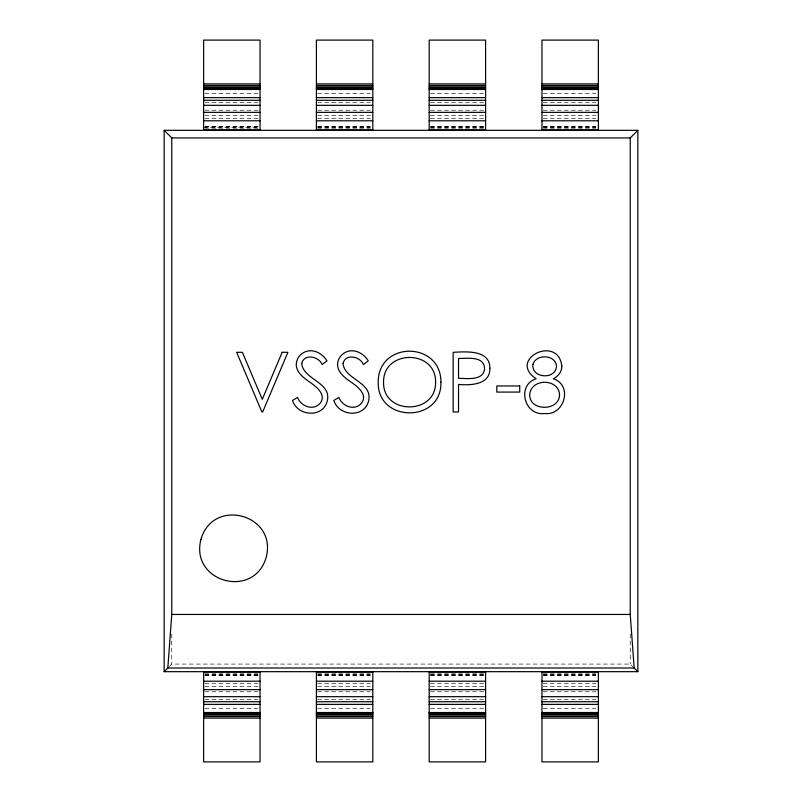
<?xml version="1.0" encoding="UTF-8"?>
<svg xmlns="http://www.w3.org/2000/svg" width="802" height="802" viewBox="0 0 802 802"><rect width="100%" height="100%" fill="white"/><g stroke="black" fill="none" stroke-linecap="round" stroke-linejoin="round"><path stroke-width="0.6" stroke-dasharray="4.01 3.01" d="M169.222 666.612L171.758 664.076L630.242 664.076L632.778 666.612M204.891 93.704L258.765 93.704M317.672 93.704L370.303 93.704M430.453 93.704L484.328 93.704M543.235 93.704L595.866 93.704M204.891 102.726L258.765 102.726M317.672 102.726L370.303 102.726M430.453 102.726L484.328 102.726M543.235 102.726L595.866 102.726M204.891 110.235L258.765 110.235M317.672 110.235L370.303 110.235M430.453 110.235L484.328 110.235M543.235 110.235L595.866 110.235M204.891 115.628L258.765 115.628M317.672 115.628L370.303 115.628M430.453 115.628L484.328 115.628M543.235 115.628L595.866 115.628M204.891 118.475L258.765 118.475M317.672 118.475L370.303 118.475M430.453 118.475L484.328 118.475M543.235 118.475L595.866 118.475M204.891 126.616L258.765 126.616M317.672 126.616L370.303 126.616M430.453 126.616L484.328 126.616M543.235 126.616L595.866 126.616M204.891 126.886L258.765 126.886M317.672 126.886L370.303 126.886M430.453 126.886L484.328 126.886M543.235 126.886L595.866 126.886M203.638 127.418L258.765 127.418M317.672 127.418L370.303 127.418M430.453 127.418L484.328 127.418M543.235 127.418L595.866 127.418M204.891 128.14L258.765 128.14M317.672 128.14L370.303 128.14M430.453 128.14L484.328 128.14M543.235 128.14L595.866 128.14M204.891 673.86L258.765 673.86M317.672 673.86L370.303 673.86M430.453 673.86L484.328 673.86M543.235 673.86L595.866 673.86M204.891 674.582L258.765 674.582M317.672 674.582L370.303 674.582M430.453 674.582L484.328 674.582M543.235 674.582L595.866 674.582M204.891 675.114L258.765 675.114M317.672 675.114L370.303 675.114M430.453 675.114L484.328 675.114M543.235 675.114L595.866 675.114M204.891 675.384L258.765 675.384M317.672 675.384L370.303 675.384M430.453 675.384L484.328 675.384M543.235 675.384L595.866 675.384M204.891 683.525L258.765 683.525M317.672 683.525L370.303 683.525M430.453 683.525L484.328 683.525M543.235 683.525L595.866 683.525M204.891 686.372L258.765 686.372M317.672 686.372L370.303 686.372M430.453 686.372L484.328 686.372M543.235 686.372L595.866 686.372M204.891 691.765L258.765 691.765M317.672 691.765L370.303 691.765M430.453 691.765L484.328 691.765M543.235 691.765L595.866 691.765M204.891 699.274L258.765 699.274M317.672 699.274L370.303 699.274M430.453 699.274L484.328 699.274M543.235 699.274L595.866 699.274M204.891 708.296L258.765 708.296M317.672 708.296L370.303 708.296M430.453 708.296L484.328 708.296M543.235 708.296L595.866 708.296M630.242 634.011L630.242 664.076M171.758 634.011L171.758 664.076"/><path stroke-width="1.2" d="M164.159 671.675L167.829 668.006L171.758 614.452L171.758 137.924L164.159 130.325L637.841 130.325L637.841 671.675L164.159 671.675L164.159 130.325M637.841 671.675L634.171 668.006L630.242 614.452L630.242 137.924L637.841 130.325M203.638 83.899L260.028 83.899M316.409 83.899L372.81 83.899M429.19 83.899L485.591 83.899M541.972 83.899L598.372 83.899M203.638 85.483L260.028 85.483M316.409 85.483L372.81 85.483M429.19 85.483L485.591 85.483M541.972 85.483L598.372 85.483M203.638 86.937L260.028 86.937M316.409 86.937L372.81 86.937M429.19 86.937L485.591 86.937M541.972 86.937L598.372 86.937M203.638 88.15L260.028 88.15M316.409 88.15L372.81 88.15M429.19 88.15L485.591 88.15M541.972 88.15L598.372 88.15M203.638 89.012L260.028 89.012M316.409 89.012L372.81 89.012M429.19 89.012L485.591 89.012M541.972 89.012L598.372 89.012M203.638 89.473L260.028 89.473M316.409 89.473L372.81 89.473M429.19 89.473L485.591 89.473M541.972 89.473L598.372 89.473M203.638 97.623L260.028 97.623M316.409 97.623L372.81 97.623M429.19 97.623L485.591 97.623M541.972 97.623L598.372 97.623M203.638 100.28L260.028 100.28M316.409 100.28L372.81 100.28M429.19 100.28L485.591 100.28M541.972 100.28L598.372 100.28M203.638 105.323L260.028 105.323M316.409 105.323L372.81 105.323M429.19 105.323L485.591 105.323M541.972 105.323L598.372 105.323M203.638 112.35L260.028 112.35M316.409 112.35L372.81 112.35M429.19 112.35L485.591 112.35M541.972 112.35L598.372 112.35M203.638 120.791L260.028 120.791M316.409 120.791L372.81 120.791M429.19 120.791L485.591 120.791M541.972 120.791L598.372 120.791M203.638 129.964L260.028 129.964M316.409 129.964L372.81 129.964M429.19 129.964L485.591 129.964M541.972 129.964L598.372 129.964M171.758 137.924L630.242 137.924M171.758 614.452L630.242 614.452M167.829 668.006L634.171 668.006M203.638 672.036L260.028 672.036M316.409 672.036L372.81 672.036M429.19 672.036L485.591 672.036M541.972 672.036L598.372 672.036M203.638 681.209L260.028 681.209M316.409 681.209L372.81 681.209M429.19 681.209L485.591 681.209M541.972 681.209L598.372 681.209M203.638 689.65L260.028 689.65M316.409 689.65L372.81 689.65M429.19 689.65L485.591 689.65M541.972 689.65L598.372 689.65M203.638 696.677L260.028 696.677M316.409 696.677L372.81 696.677M429.19 696.677L485.591 696.677M541.972 696.677L598.372 696.677M203.638 701.72L260.028 701.72M316.409 701.72L372.81 701.72M429.19 701.72L485.591 701.72M541.972 701.72L598.372 701.72M203.638 704.377L260.028 704.377M316.409 704.377L372.81 704.377M429.19 704.377L485.591 704.377M541.972 704.377L598.372 704.377M203.638 712.527L260.028 712.527M316.409 712.527L372.81 712.527M429.19 712.527L485.591 712.527M541.972 712.527L598.372 712.527M203.638 712.988L260.028 712.988M316.409 712.988L372.81 712.988M429.19 712.988L485.591 712.988M541.972 712.988L598.372 712.988M203.638 713.85L260.028 713.85M316.409 713.85L372.81 713.85M429.19 713.85L485.591 713.85M541.972 713.85L598.372 713.85M203.638 715.063L260.028 715.063M316.409 715.063L372.81 715.063M429.19 715.063L485.591 715.063M541.972 715.063L598.372 715.063M203.638 716.517L260.028 716.517M316.409 716.517L372.81 716.517M429.19 716.517L485.591 716.517M541.972 716.517L598.372 716.517M203.638 718.101L260.028 718.101M316.409 718.101L372.81 718.101M429.19 718.101L485.591 718.101M541.972 718.101L598.372 718.101M598.372 130.325L598.372 40.1L541.972 40.1L541.972 130.325M598.372 671.675L598.372 761.9L541.972 761.9L541.972 671.675M485.591 130.325L485.591 40.1L429.19 40.1L429.19 130.325M485.591 671.675L485.591 761.9L429.19 761.9L429.19 671.675M372.81 130.325L372.81 40.1L316.409 40.1L316.409 130.325M372.81 671.675L372.81 761.9L316.409 761.9L316.409 671.675M260.028 130.325L260.028 40.1L203.638 40.1L203.638 130.325M260.028 671.675L260.028 761.9L203.628 761.9L203.638 671.675M435.576 382.103C436.318 414.905 383.085 415.306 383.546 382.374C382.915 349.261 436.007 349.111 435.576 382.103M559.525 394.704C559.445 412.058 527.756 411.306 529.811 393.521C532.277 378.053 558.793 378.694 559.525 394.704M301.752 363.466C303.056 379.697 331.687 381.993 327.306 400.85C323.146 418.233 297.542 416.489 292.499 400.459L297.542 397.441C300.91 406.474 313.542 411.256 320.299 403.085C326.765 394.444 315.848 386.233 309.432 381.892C302.735 377.261 294.194 370.674 296.71 361.331C297.763 357.241 300.72 353.812 304.58 352.098C312.991 348.178 322.514 353.381 326.925 360.87L322.083 364.539C318.925 356.278 303.958 353.301 301.752 363.466M343.066 363.466C344.379 379.697 373 381.993 368.629 400.85C364.459 418.233 338.855 416.489 333.812 400.459L338.855 397.441C342.223 406.474 354.865 411.256 361.612 403.085C368.078 394.444 357.161 386.233 350.755 381.892C344.048 377.261 335.507 370.674 338.023 361.331C339.086 357.241 342.033 353.812 345.893 352.098C354.314 348.178 363.827 353.381 368.248 360.87L363.406 364.539C360.238 356.278 345.281 353.301 343.066 363.466M489.902 368.298C490.333 384.83 470.463 385.511 458.533 384.429L458.533 411.977L453.17 411.977L453.17 352.299C466.102 351.687 489.952 349.522 489.902 368.298M561.821 366.243C561.951 371.737 558.062 376.379 553.35 378.724C573.24 385.361 564.337 416.108 544.518 413.501C524.338 416.118 516.348 385.221 536.107 378.724C506.924 359.306 558.362 333.983 561.821 366.243M484.548 368.329C483.907 381.11 467.095 378.364 458.533 378.313L458.533 358.414C466.985 358.674 483.877 355.537 484.548 368.329M532.939 364.409C531.064 378.394 555.956 380.148 556.468 366.043C555.606 354.404 535.967 353.752 532.939 364.409M440.93 382.113C442.032 423.115 377.421 422.955 378.193 382.394C377.953 340.71 441 341.04 440.93 382.113M200.901 539.546C189.964 582.362 254.324 599.615 266.264 557.059C277.201 514.242 212.841 496.999 200.901 539.546M282.164 352.299L262.274 399.326L242.384 352.299L236.64 352.299L261.893 411.977L262.655 411.977L287.908 352.299L282.164 352.299M519.736 385.962L496.789 385.962L496.789 392.078L519.736 392.078L519.736 385.962"/></g></svg>
